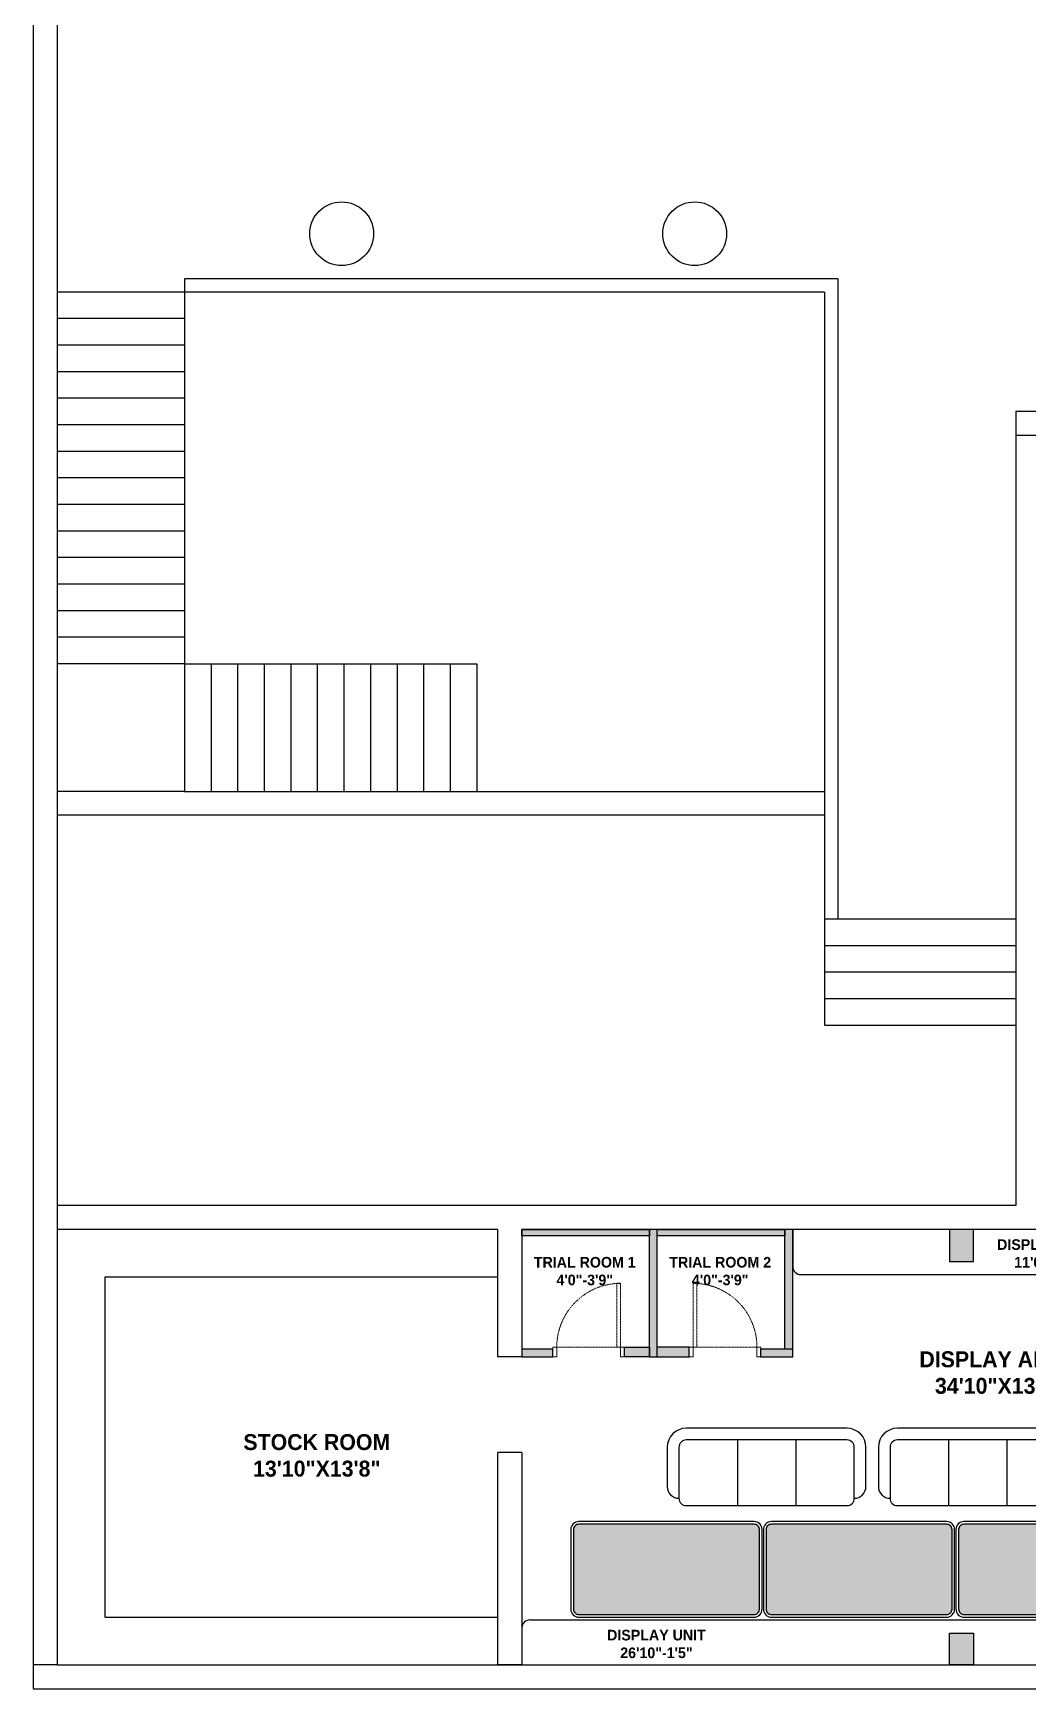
# Model space of a CAD drawing. Header units: inches. Extents: x 9636 to 21597, y -10243 to 557.
# Drawn here: x 10652 to 11027, y -3332 to -2709 of the extents above; entities that cross this region are included whole.
import ezdxf

# ---------------------------------------------------------------- set-up
doc = ezdxf.new("R2010")
doc.units = ezdxf.units.IN
doc.header["$MEASUREMENT"] = 0
for name, pattern in [('AUDIT_D_060311083008-3', [0]), ('DASHED2', [0.375, 0.25, -0.125]), ('HIDDEN', [0.375, 0.25, -0.125])]:
    doc.linetypes.add(name, pattern=pattern)
for name, color, linetype in [('A-DOOR', 251, 'AUDIT_D_060311083008-3'), ('A-Door-Frame', 1, 'Continuous'), ('A-Door-Swing', 8, 'HIDDEN'), ('IEL-HATCH-002', 7, 'Continuous')]:
    doc.layers.add(name, color=color, linetype=linetype)
doc.styles.add('HEMI', font='stylu.ttf')

# ---------------------------------------------------------------- blocks, each defined once
blk = doc.blocks.new('rthjr')
for p, q in [((3335.61, 665.8), (3275.11, 665.8)), ((3294.36, 661.4), (3294.36, 636.65)), ((3316.36, 661.4), (3316.36, 636.65)), ((3267.96, 658.65), (3267.96, 643.8)), ((3342.76, 643.8), (3342.76, 658.65))]:
    blk.add_line(p, q)
blk.add_lwpolyline([(3275.11, 636.65), (3335.61, 636.65, 0.414214), (3338.36, 639.4), (3338.36, 658.65, 0.414214), (3335.61, 661.4), (3275.11, 661.4, 0.414214), (3272.36, 658.65), (3272.36, 639.4, 0.414214)], format="xyb", close=True)
for centre, radius, start, end in [((3275.11, 658.65), 7.15, 90, 180), ((3335.61, 658.65), 7.15, 0, 90), ((3272.36, 643.8), 4.4, 180, 270), ((3338.36, 643.8), 4.4, 270, 0)]:
    blk.add_arc(centre, radius, start, end)
blk = doc.blocks.new('*U3')
at = {"layer": 'A-Door-Frame', "lineweight": 5}
for p, q in [((0, -100), (0, 0)), ((736, -100), (736, 0))]:
    blk.add_line(p, q, dxfattribs=at)
for points in [[(0, -100), (40, -100), (40, 0), (0, 0)], [(736, -100), (696, -100), (696, 0), (736, 0)]]:
    blk.add_lwpolyline(points, dxfattribs=at)
at = {"layer": 'A-Door-Swing', "linetype": 'DASHED2', "lineweight": 5}
blk.add_line((46, 0), (702, 0), dxfattribs=at)
blk.add_lwpolyline([(40, 0), (40, 656), (80, 656), (80, 0)], close=True, dxfattribs=at)
blk.add_arc((40, 0), 656, 360, 90, dxfattribs=at)
blk = doc.blocks.new('*U2')
at = {"layer": 'A-Door-Frame', "lineweight": 5}
for p, q in [((0, -100), (0, 0)), ((736, -100), (736, 0))]:
    blk.add_line(p, q, dxfattribs=at)
for points in [[(0, -100), (40, -100), (40, 0), (0, 0)], [(736, -100), (696, -100), (696, 0), (736, 0)]]:
    blk.add_lwpolyline(points, dxfattribs=at)
at = {"layer": 'A-Door-Swing', "linetype": 'DASHED2', "lineweight": 5}
blk.add_line((46, 0), (702, 0), dxfattribs=at)
blk.add_lwpolyline([(40, 0), (40, 656), (80, 656), (80, 0)], close=True, dxfattribs=at)
blk.add_arc((40, 0), 656, 360, 90, dxfattribs=at)

msp = doc.modelspace()

# ---------------------------------------------------------------- hatches: boundary and pattern name
at = {"layer": 'IEL-HATCH-002', "true_color": 0x7aafdf, "transparency": 33554687}
h = msp.add_hatch(color=143, dxfattribs=at)
h.dxf.hatch_style = 1
h.paths.add_polyline_path([(10884.43, -3159.34), (10836.43, -3159.34), (10836.43, -3161.69), (10884.43, -3161.69)])
h.paths.add_polyline_path([(10935.43, -3159.34), (10887.43, -3159.34), (10887.43, -3161.69), (10935.43, -3161.69)])
at = {"layer": 'IEL-HATCH-002', "true_color": 0xbf9e7d, "transparency": 33554687}
h = msp.add_hatch(color=33, dxfattribs=at)
h.dxf.hatch_style = 1
h.paths.add_polyline_path([(10935.43, -3204.34), (10938.43, -3204.34), (10938.43, -3159.34), (10935.43, -3159.34), (10935.43, -3161.69)])
h.paths.add_polyline_path([(10926.43, -3207.34), (10938.43, -3207.34), (10938.43, -3204.34), (10926.43, -3204.34)])
h.paths.add_polyline_path([(10836.43, -3207.34), (10848.09, -3207.34), (10848.09, -3204.34), (10836.43, -3204.34)])
h.paths.add_polyline_path([(10884.43, -3207.34), (10887.43, -3207.34), (10887.43, -3203.67), (10887.43, -3159.34), (10884.43, -3159.34)])
at = {"layer": 'IEL-HATCH-002', "true_color": 0x636466, "transparency": 33554687}
h = msp.add_hatch(color=251, dxfattribs=at)
h.dxf.hatch_style = 1
h.paths.add_polyline_path([(10997.43, -3323.34), (11006.43, -3323.34), (11006.43, -3311.34), (10997.43, -3311.34)])
h.paths.add_polyline_path([(10997.43, -3171.34), (11006.43, -3171.34), (11006.43, -3159.34), (10997.43, -3159.34)])
at = {"layer": 'IEL-HATCH-002', "true_color": 0xbf9e7d, "transparency": 33554687}
h = msp.add_hatch(color=33, dxfattribs=at)
h.dxf.hatch_style = 1
h.paths.add_polyline_path([(10875.09, -3207.34), (10884.43, -3207.34), (10884.43, -3203.67), (10875.09, -3203.67)])
h = msp.add_hatch(color=33, dxfattribs=at)
h.dxf.hatch_style = 1
h.paths.add_polyline_path([(10887.43, -3207.34), (10899.43, -3207.34), (10899.43, -3203.67), (10887.43, -3203.67)])
at = {"layer": 'IEL-HATCH-002', "true_color": 0xc7c8ca, "transparency": 33554687}
h = msp.add_hatch(dxfattribs=at)
h.set_pattern_fill('CROSS', color=9, scale=10, angle=360)
h.set_pattern_definition([(360, (-7402.2377, -675.8272), (2.5, 2.5), [1.25, -3.75]), (90, (-7401.6127, -676.4522), (-2.5, 2.5), [1.25, -3.75])])
h.paths.add_polyline_path([(10925.87, -3272.34, 0.414214), (10923.87, -3270.34), (10857.87, -3270.34, 0.414214), (10855.87, -3272.34), (10855.87, -3302.34, 0.414214), (10857.87, -3304.34), (10923.87, -3304.34, 0.414214), (10925.87, -3302.34)])
h.paths.add_polyline_path([(10998.37, -3272.34, 0.414214), (10996.37, -3270.34), (10930.37, -3270.34, 0.414214), (10928.37, -3272.34), (10928.37, -3302.34, 0.414214), (10930.37, -3304.34), (10996.37, -3304.34, 0.414214), (10998.37, -3302.34)])
h.paths.add_polyline_path([(11070.87, -3272.34, 0.414214), (11068.87, -3270.34), (11002.87, -3270.34, 0.414214), (11000.87, -3272.34), (11000.87, -3302.34, 0.414214), (11002.87, -3304.34), (11068.87, -3304.34, 0.414214), (11070.87, -3302.34)])
h.paths.add_polyline_path([(11143.37, -3272.34, 0.414214), (11141.37, -3270.34), (11075.37, -3270.34, 0.414214), (11073.37, -3272.34), (11073.37, -3302.34, 0.414214), (11075.37, -3304.34), (11141.37, -3304.34, 0.414214), (11143.37, -3302.34)])

# ---------------------------------------------------------------- linework, layer by layer
for p, q in [((10661.43, -2384.34), (10661.43, -2806.34)), ((10709.43, -2801.34), (10709.43, -2994.34)), ((10955.43, -2801.34), (10709.43, -2801.34)), ((10955.43, -2801.34), (10955.43, -3042.34)), ((10950.43, -2806.34), (10661.43, -2806.34)), ((10661.43, -2806.34), (10661.43, -3159.34)), ((10950.43, -2806.34), (10950.43, -3042.34)), ((10709.43, -2816.34), (10661.43, -2816.34)), ((10709.43, -2826.34), (10661.43, -2826.34)), ((10709.43, -2836.34), (10661.43, -2836.34)), ((10709.43, -2846.34), (10661.43, -2846.34)), ((11022.43, -2851.34), (11022.43, -3150.34)), ((11186.43, -2851.34), (11022.43, -2851.34)), ((10709.43, -2856.34), (10661.43, -2856.34)), ((11186.43, -2860.34), (11022.43, -2860.34)), ((10709.43, -2866.34), (10661.43, -2866.34)), ((10709.43, -2876.34), (10661.43, -2876.34)), ((10709.43, -2886.34), (10661.43, -2886.34)), ((10709.43, -2896.34), (10661.43, -2896.34)), ((10709.43, -2906.34), (10661.43, -2906.34)), ((10709.43, -2916.34), (10661.43, -2916.34)), ((10709.43, -2926.34), (10661.43, -2926.34)), ((10709.43, -2936.34), (10661.43, -2936.34)), ((10709.43, -2946.34), (10661.43, -2946.34)), ((10709.43, -2946.34), (10819.43, -2946.34)), ((10719.43, -2946.34), (10719.43, -2994.34)), ((10729.43, -2946.34), (10729.43, -2994.34)), ((10739.43, -2946.34), (10739.43, -2994.34)), ((10749.43, -2946.34), (10749.43, -2994.34)), ((10759.43, -2946.34), (10759.43, -2994.34)), ((10769.43, -2946.34), (10769.43, -2994.34)), ((10779.43, -2946.34), (10779.43, -2994.34)), ((10789.43, -2946.34), (10789.43, -2994.34)), ((10799.43, -2946.34), (10799.43, -2994.34)), ((10809.43, -2946.34), (10809.43, -2994.34)), ((10819.43, -2946.34), (10819.43, -2994.34)), ((10709.43, -2994.34), (10661.43, -2994.34)), ((10709.43, -2994.34), (10950.43, -2994.34)), ((10950.43, -3003.34), (10661.43, -3003.34)), ((10950.43, -3042.34), (11022.43, -3042.34)), ((10950.43, -3042.34), (10950.43, -3082.34)), ((10950.43, -3052.34), (11022.43, -3052.34)), ((10950.43, -3062.34), (11022.43, -3062.34)), ((10950.43, -3072.34), (11022.43, -3072.34)), ((10950.43, -3082.34), (11022.43, -3082.34)), ((11022.43, -3150.34), (10661.43, -3150.34)), ((10661.43, -3159.34), (10661.43, -3323.34)), ((10827.43, -3159.34), (10661.43, -3159.34)), ((10827.43, -3207.34), (10827.43, -3159.34)), ((10836.43, -3159.34), (10836.43, -3207.34)), ((11212.43, -3159.34), (10836.43, -3159.34)), ((10884.43, -3207.34), (10884.43, -3159.34)), ((10884.43, -3207.34), (10884.43, -3159.34)), ((10887.43, -3207.34), (10887.43, -3159.34)), ((10887.43, -3207.34), (10887.43, -3159.34)), ((10935.43, -3204.34), (10935.43, -3159.34)), ((10935.43, -3204.34), (10935.43, -3159.34)), ((10938.43, -3207.34), (10938.43, -3159.34)), ((10938.43, -3207.34), (10938.43, -3159.34)), ((10679.43, -3177.34), (10679.43, -3305.34)), ((10827.43, -3177.34), (10679.43, -3177.34)), ((10836.43, -3204.34), (10848.09, -3204.34)), ((10836.43, -3204.34), (10848.09, -3204.34)), ((10848.09, -3207.34), (10848.09, -3204.34)), ((10848.09, -3207.34), (10848.09, -3204.34)), ((10899.43, -3203.67), (10887.43, -3203.67)), ((10899.43, -3207.34), (10899.43, -3203.67)), ((10926.43, -3207.34), (10926.43, -3204.34)), ((10926.43, -3204.34), (10938.43, -3204.34)), ((10926.43, -3204.34), (10935.43, -3204.34)), ((10926.43, -3207.34), (10926.43, -3204.34)), ((10836.43, -3207.34), (10827.43, -3207.34)), ((10836.43, -3207.34), (10848.09, -3207.34)), ((10836.43, -3207.34), (10848.09, -3207.34)), ((10884.43, -3207.34), (10887.43, -3207.34)), ((10884.43, -3207.34), (10887.43, -3207.34)), ((10887.43, -3207.34), (10899.43, -3207.34)), ((10926.43, -3207.34), (10938.43, -3207.34)), ((10926.43, -3207.34), (10938.43, -3207.34)), ((10827.43, -3323.34), (10827.43, -3243.34)), ((10836.43, -3243.34), (10827.43, -3243.34)), ((10836.43, -3243.34), (10836.43, -3323.34)), ((10679.43, -3305.34), (10827.43, -3305.34)), ((10836.43, -3309.34), (10836.43, -3323.34)), ((10839.43, -3306.34), (11155.43, -3306.34)), ((10661.43, -3323.34), (10652.43, -3323.34)), ((10661.43, -3323.34), (11254.43, -3323.34)), ((10836.43, -3323.34), (10827.43, -3323.34))]:
    msp.add_line(p, q)
msp.add_lwpolyline([(10652.43, -3332.34), (11309.43, -3332.34), (11309.43, -2342.34), (10652.43, -2342.34), (10652.43, -2806.34), (10652.43, -3159.34), (10652.43, -3332.34)])
for points in [[(10836.43, -3159.34), (10884.43, -3159.34), (10884.43, -3161.69), (10836.43, -3161.69)], [(10887.43, -3159.34), (10935.43, -3159.34), (10935.43, -3161.69), (10887.43, -3161.69)], [(10997.43, -3159.34), (10997.43, -3171.34), (11006.43, -3171.34), (11006.43, -3159.34)], [(10884.43, -3207.34), (10875.09, -3207.34), (10875.09, -3203.67), (10884.43, -3203.67)], [(10997.43, -3323.34), (10997.43, -3311.34), (11006.43, -3311.34), (11006.43, -3323.34)]]:
    msp.add_lwpolyline(points, close=True)
msp.add_lwpolyline([(10938.43, -3159.34), (10938.43, -3173.34, 0.414214), (10941.43, -3176.34), (11067.58, -3176.34, 0.414214), (11070.58, -3173.34), (11070.58, -3159.34)], format="xyb")
for points in [[(10857.87, -3305.34), (10923.87, -3305.34, 0.414214), (10926.87, -3302.34), (10926.87, -3272.34, 0.414214), (10923.87, -3269.34), (10857.87, -3269.34, 0.414214), (10854.87, -3272.34), (10854.87, -3302.34, 0.414214)], [(10857.87, -3304.34), (10923.87, -3304.34, 0.414214), (10925.87, -3302.34), (10925.87, -3272.34, 0.414214), (10923.87, -3270.34), (10857.87, -3270.34, 0.414214), (10855.87, -3272.34), (10855.87, -3302.34, 0.414214)], [(10930.37, -3305.34), (10996.37, -3305.34, 0.414214), (10999.37, -3302.34), (10999.37, -3272.34, 0.414214), (10996.37, -3269.34), (10930.37, -3269.34, 0.414214), (10927.37, -3272.34), (10927.37, -3302.34, 0.414214)], [(10930.37, -3304.34), (10996.37, -3304.34, 0.414214), (10998.37, -3302.34), (10998.37, -3272.34, 0.414214), (10996.37, -3270.34), (10930.37, -3270.34, 0.414214), (10928.37, -3272.34), (10928.37, -3302.34, 0.414214)], [(11002.87, -3305.34), (11068.87, -3305.34, 0.414214), (11071.87, -3302.34), (11071.87, -3272.34, 0.414214), (11068.87, -3269.34), (11002.87, -3269.34, 0.414214), (10999.87, -3272.34), (10999.87, -3302.34, 0.414214)], [(11002.87, -3304.34), (11068.87, -3304.34, 0.414214), (11070.87, -3302.34), (11070.87, -3272.34, 0.414214), (11068.87, -3270.34), (11002.87, -3270.34, 0.414214), (11000.87, -3272.34), (11000.87, -3302.34, 0.414214)]]:
    msp.add_lwpolyline(points, format="xyb", close=True)
at = {"color": 18, "true_color": 0x000000}
for centre in [(10768.59, -2784.36), (10901.5, -2784.36)]:
    msp.add_circle(centre, 12, dxfattribs=at)
msp.add_arc((10839.43, -3309.34), 3, 90, 180)

# ---------------------------------------------------------------- block references
for p in [(7623.2, -3899.97), (7702.7, -3899.97)]:
    msp.add_blockref('rthjr', p)
at = {"layer": 'A-DOOR', "lineweight": 5, "yscale": 0.03666666666666651, "zscale": 0.03666666666666651}
for name, p, xscale in [('*U3', (10875.09, -3203.67), -0.03666666666666651), ('*U2', (10899.43, -3203.67), 0.03666666666666651)]:
    msp.add_blockref(name, p, dxfattribs=dict(at, xscale=xscale))

# ---------------------------------------------------------------- texts
at = {"color": 177, "lineweight": 15, "true_color": 0x293189, "char_height": 4, "width": 69.2136, "attachment_point": 3, "rotation": 0.00944, "style": 'HEMI'}
for s, insert in [('\\pxqc;{\\fStylus BT|b1|i0|c0|p34;DISPLAY UNIT\\P11\'0"-1\'5"}', (11068.53, -3163.01)), ('\\pxqc;{\\fStylus BT|b1|i0|c0|p34;TRIAL ROOM 1\\P4\'0"-3\'9"}', (10894.71, -3169.67)), ('\\pxqc;{\\fStylus BT|b1|i0|c0|p34;TRIAL ROOM 2\\P4\'0"-3\'9"}', (10945.71, -3169.67)), ('\\pxqc;{\\fStylus BT|b1|i0|c0|p34;DISPLAY UNIT\\P26\'10"-1\'5"}', (10921.7, -3310.08))]:
    msp.add_mtext(s, dxfattribs=dict(at, insert=insert))
at = {"color": 1, "lineweight": 15, "char_height": 6, "width": 69.2136, "attachment_point": 3, "rotation": 0.00944, "style": 'HEMI'}
for s, insert in [('\\pxqc;{\\fStylus BT|b1|i0|c0|p34;DISPLAY AREA\\P34\'10"X13\'8"}', (11050.57, -3205.21)), ('\\pxqc;{\\fStylus BT|b1|i0|c0|p34;STOCK ROOM\\P13\'10"X13\'8"}', (10793.84, -3236.39))]:
    msp.add_mtext(s, dxfattribs=dict(at, insert=insert))

doc.saveas('drawing.dxf')
